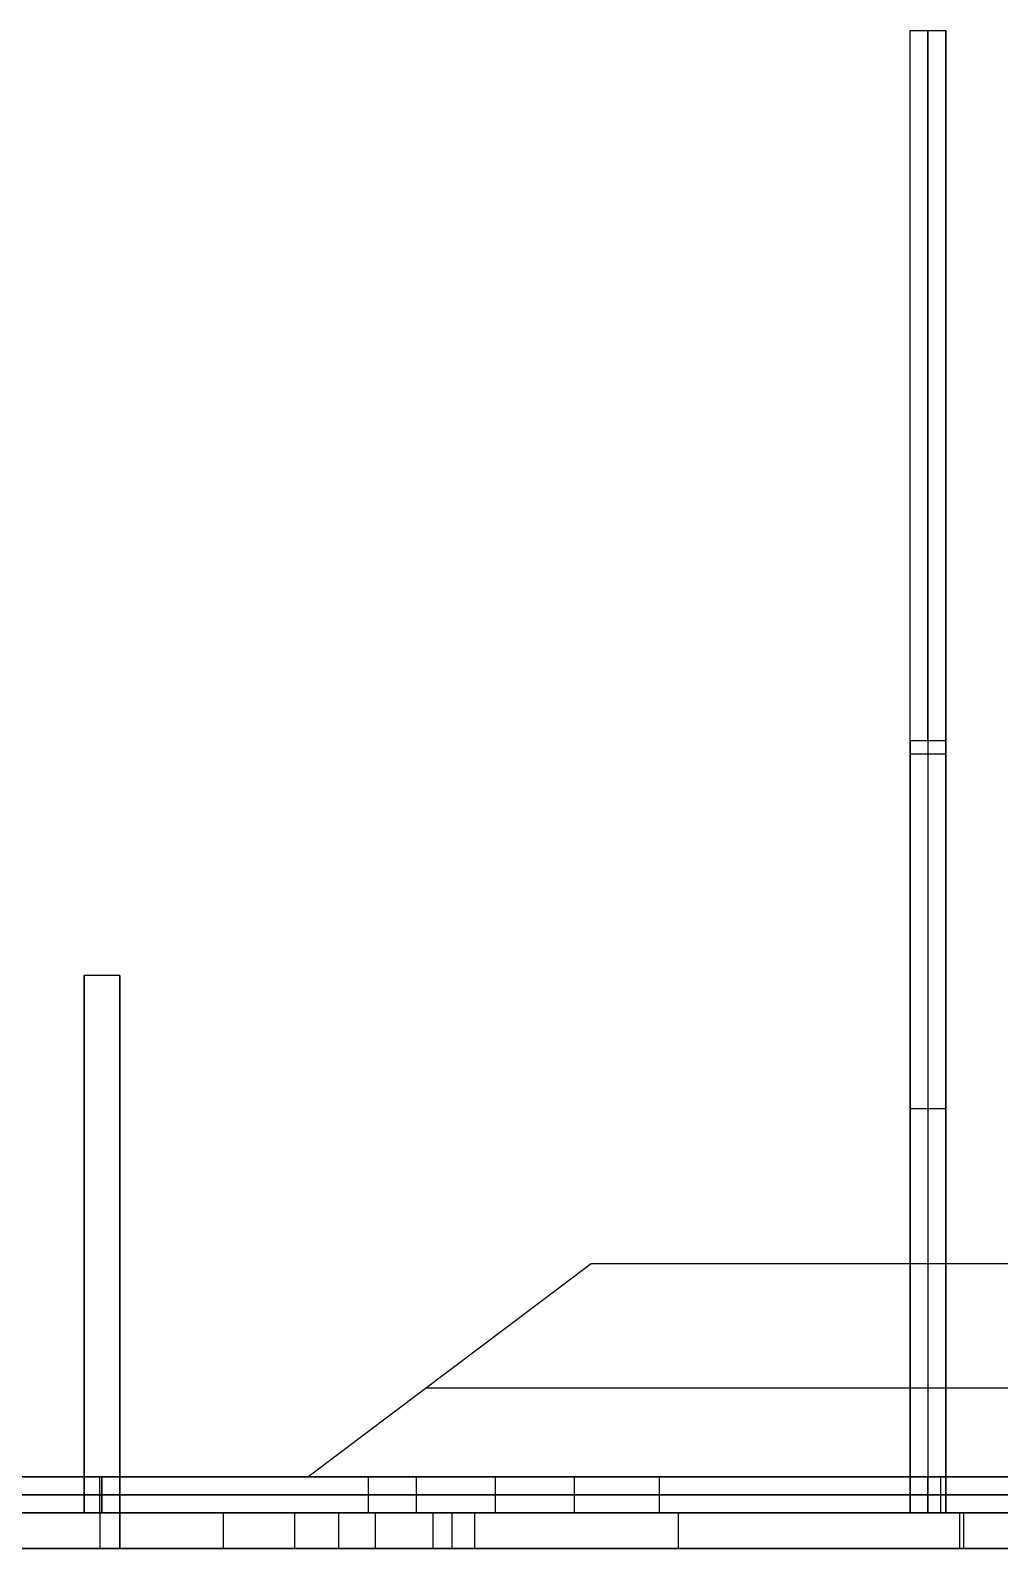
# Model space of a CAD drawing. Header units: millimetres. Extents: x -1533 to 16534, y -9814 to -2517.
# Drawn here: x -248 to 186, y -9093 to -8413 of the extents above; entities that cross this region are included whole.
import ezdxf

# ---------------------------------------------------------------- set-up
doc = ezdxf.new("R2010")
doc.units = ezdxf.units.MM
doc.header["$MEASUREMENT"] = 0
doc.layers.add('DM', color=7, linetype='Continuous', true_color=0xbf3f3f)
doc.layers.add('LINEAS', color=5, linetype='Continuous', true_color=0x0000ff)

msp = doc.modelspace()

# ---------------------------------------------------------------- linework, layer by layer
at = {"layer": 'DM'}
for p, q in [((146.02447, -8413.43685, -783.67658), (162.04704, -8413.43685, -783.67658)), ((146.02447, -9060.48257, -804.87119), (146.02447, -8413.43685, -783.67658)), ((146.02447, -8731.18071, -201.01039), (146.02447, -8413.43685, -783.67658)), ((154.03576, -8413.43685, -783.67658), (154.03576, -9060.48257, -804.87119)), ((154.03576, -8731.18071, -201.01039), (154.03576, -8413.43685, -783.67658)), ((162.04704, -8413.43685, -783.67658), (162.04704, -9060.48257, -804.87119)), ((162.04704, -8731.18071, -201.01039), (162.04704, -8413.43685, -783.67658)), ((146.02447, -9060.48257, 402.85041), (146.02447, -8731.18071, -201.01039)), ((162.04704, -8731.18071, 134.89009), (146.02447, -8731.18071, 134.89009)), ((146.02447, -8731.18071, -201.01039), (146.02447, -8731.18071, 134.89009)), ((146.02447, -8731.18071, 134.89009), (146.02447, -9060.48257, 522.55504)), ((162.04704, -8731.18071, -201.01039), (146.02447, -8731.18071, -201.01039)), ((162.04704, -8731.18071, -33.06015), (146.02447, -8731.18071, -33.06015)), ((146.02447, -8731.18071, -201.01039), (146.02447, -9060.48257, -201.01039)), ((146.02447, -8731.18071, -794.08459), (146.02447, -8731.18071, -201.01039)), ((154.03576, -8731.18071, -201.01039), (154.03576, -8731.18071, 134.89009)), ((154.03576, -8731.18071, 134.89009), (154.03576, -9060.48257, 522.55504)), ((162.04704, -9060.48257, 402.85041), (162.04704, -8731.18071, -201.01039)), ((162.04704, -8731.18071, -201.01039), (162.04704, -8731.18071, 134.89009)), ((162.04704, -8731.18071, 134.89009), (162.04704, -9060.48257, 522.55504)), ((162.04704, -8731.18071, -201.01039), (162.04704, -9060.48257, -201.01039)), ((162.04704, -8731.18071, -794.08459), (162.04704, -8731.18071, -201.01039)), ((146.02447, -8736.95971, -794.27388), (162.04704, -8736.95971, -794.27388)), ((146.02447, -8928.47075, 160.77233), (146.02447, -8753.16636, 160.77233)), ((162.04704, -8928.47075, 160.77233), (162.04704, -8753.16636, 160.77233)), ((-207.55824, -8836.20346, 1403.47585), (-223.58082, -8836.20346, 1403.47585)), ((-223.58082, -9060.48257, 1667.50458), (-223.58082, -8836.20346, 1403.47585)), ((-207.55824, -8836.20346, 489.50176), (-223.58082, -8836.20346, 489.50176)), ((-223.58082, -8836.20346, 1403.47585), (-223.58082, -8836.20346, 489.50176)), ((-223.58082, -8836.20346, 489.50176), (-223.58082, -9060.48257, 225.47303)), ((-207.55824, -9060.48257, 225.47303), (-207.55824, -8836.20346, 489.50176)), ((-207.55824, -9060.48257, 1667.50458), (-207.55824, -8836.20346, 1403.47585)), ((-207.55824, -9060.48257, 1667.50458), (-207.55824, -8836.20346, 1403.47585)), ((-207.55824, -8836.20346, 1403.47585), (-207.55824, -8836.20346, 489.50176)), ((-207.55824, -8836.20346, 489.50176), (-207.55824, -9060.48257, 225.47303)), ((162.04704, -8895.83164, 328.72257), (146.02447, -8895.83164, 328.72257)), ((146.02447, -8895.83164, 100.92001), (146.02447, -8895.83164, 328.72257)), ((162.04704, -8895.83164, 100.92001), (162.04704, -8895.83164, 328.72257)), ((-123.37368, -9060.48257, 921.95181), (3.33077, -8964.96499, 921.95181)), ((-123.37368, -9060.48257, 937.97438), (3.33077, -8964.96499, 937.97438)), ((-123.37368, -9060.48257, 929.9631), (3.33077, -8964.96499, 929.9631)), ((3.33077, -8964.96499, 921.95181), (817.79006, -8964.96499, 921.95181)), ((3.33077, -8964.96499, 937.97438), (817.79006, -8964.96499, 937.97438)), ((3.33077, -8964.96499, 921.95181), (3.33077, -8964.96499, 937.97438)), ((3.33077, -8964.96499, 929.9631), (817.79006, -8964.96499, 929.9631)), ((-60.02146, -9012.72378, 921.95181), (-60.02146, -9012.72378, 937.97438)), ((325.50272, -9020.73506, 921.95181), (-70.64846, -9020.73506, 921.95181)), ((325.50272, -9020.73506, 937.97438), (-70.64846, -9020.73506, 937.97438)), ((-336.5915, -9060.48257, 1667.50458), (-223.58082, -9060.48257, 1667.50458)), ((-336.5915, -9060.48257, 1420.55373), (-223.58082, -9060.48257, 1420.55373)), ((-223.58082, -9060.48257, 225.47303), (-207.55824, -9060.48257, 225.47303)), ((-207.55824, -9060.48257, 327.88837), (-223.58082, -9060.48257, 327.88837)), ((-223.58082, -9060.48257, 327.88837), (-223.58082, -9060.48257, 225.47303)), ((-207.55824, -9060.48257, 327.88837), (-223.58082, -9060.48257, 327.88837)), ((-223.58082, -9076.50514, 327.88837), (-223.58082, -9060.48257, 327.88837)), ((-207.55824, -9060.48257, 507.91839), (-223.58082, -9060.48257, 507.91839)), ((-223.58082, -9060.48257, 327.88837), (-223.58082, -9060.48257, 507.91839)), ((-223.58082, -9060.48257, 507.91839), (-223.58082, -9076.50514, 507.91839)), ((-207.55824, -9060.48257, 638.77682), (-223.58082, -9060.48257, 638.77682)), ((-223.58082, -9076.50514, 638.77682), (-223.58082, -9060.48257, 638.77682)), ((-207.55824, -9060.48257, 1347.18903), (-223.58082, -9060.48257, 1347.18903)), ((-223.58082, -9060.48257, 638.77682), (-223.58082, -9060.48257, 1347.18903)), ((-223.58082, -9060.48257, 1347.18903), (-223.58082, -9076.50514, 1347.18903)), ((-207.55824, -9060.48257, 1513.71859), (-223.58082, -9060.48257, 1513.71859)), ((-223.58082, -9076.50514, 1513.71859), (-223.58082, -9060.48257, 1513.71859)), ((-207.55824, -9060.48257, 1667.50458), (-223.58082, -9060.48257, 1667.50458)), ((-223.58082, -9060.48257, 1513.71859), (-223.58082, -9060.48257, 1667.50458)), ((-207.55824, -9060.48257, 225.47303), (-223.58082, -9060.48257, 225.47303)), ((-223.58082, -9060.48257, 225.47303), (-223.58082, -9076.50514, 225.47303)), ((-223.58082, -9060.48257, 1347.18903), (-223.58082, -9076.50514, 1347.18903)), ((-223.58082, -9076.50514, 1513.71859), (-223.58082, -9060.48257, 1513.71859)), ((-207.55824, -9060.48257, 1667.50458), (-223.58082, -9060.48257, 1667.50458)), ((-207.55824, -9060.48257, 1347.18903), (-223.58082, -9060.48257, 1347.18903)), ((-223.58082, -9060.48257, 1190.61181), (-223.58082, -9060.48257, 1347.18903)), ((-207.55824, -9060.48257, 1513.71859), (-223.58082, -9060.48257, 1513.71859)), ((-223.58082, -9060.48257, 1513.71859), (-223.58082, -9060.48257, 1667.50458)), ((-223.58082, -9060.48257, 1513.71859), (-223.58082, -9060.48257, 1347.18903)), ((-216.44066, -9076.50514, 1190.6709), (-216.44066, -9060.48257, 1190.6709)), ((-216.44066, -9076.50514, 1667.50458), (-216.44066, -9060.48257, 1667.50458)), ((-216.44066, -9060.48257, 1347.18903), (-216.44066, -9060.48257, 1190.6709)), ((-216.44066, -9060.48257, 1667.50458), (-216.44066, -9060.48257, 1513.71859)), ((-215.56953, -9060.48257, 1347.18903), (-215.56953, -9076.50514, 1347.18903)), ((-215.56953, -9076.50514, 1513.71859), (-215.56953, -9060.48257, 1513.71859)), ((-207.55824, -9060.48257, 225.47303), (-207.55824, -9060.48257, 327.88837)), ((-207.55824, -9076.50514, 1347.18903), (-207.55824, -9060.48257, 1347.18903)), ((-207.55824, -9060.48257, 1347.18903), (-207.55824, -9060.48257, 1513.71859)), ((-207.55824, -9060.48257, 1513.71859), (-207.55824, -9076.50514, 1513.71859)), ((-207.55824, -9092.52771, 507.91839), (-207.55824, -9060.48257, 507.91839)), ((-207.55824, -9060.48257, 507.91839), (-207.55824, -9060.48257, 638.77682)), ((-207.55824, -9060.48257, 638.77682), (-207.55824, -9092.52771, 638.77682)), ((-207.55824, -9076.50514, 327.88837), (-207.55824, -9060.48257, 327.88837)), ((-207.55824, -9060.48257, 327.88837), (-207.55824, -9060.48257, 507.91839)), ((-207.55824, -9060.48257, 507.91839), (-207.55824, -9076.50514, 507.91839)), ((-207.55824, -9076.50514, 638.77682), (-207.55824, -9060.48257, 638.77682)), ((-207.55824, -9060.48257, 638.77682), (-207.55824, -9060.48257, 1347.18903)), ((-207.55824, -9060.48257, 1347.18903), (-207.55824, -9076.50514, 1347.18903)), ((-207.55824, -9076.50514, 1513.71859), (-207.55824, -9060.48257, 1513.71859)), ((-207.55824, -9060.48257, 1513.71859), (-207.55824, -9060.48257, 1667.50458)), ((-207.55824, -9060.48257, 225.47303), (-207.55824, -9076.50514, 225.47303)), ((-207.55824, -9060.48257, 1347.18903), (-207.55824, -9076.50514, 1347.18903)), ((-207.55824, -9076.50514, 1513.71859), (-207.55824, -9060.48257, 1513.71859)), ((-207.55824, -9060.48257, 1190.57945), (-207.55824, -9060.48257, 1347.18903)), ((-207.55824, -9060.48257, 1513.71859), (-207.55824, -9060.48257, 1667.50458)), ((-207.55824, -9060.48257, 1513.71859), (-207.55824, -9060.48257, 1347.18903)), ((-207.55824, -9060.48257, 1667.50458), (-96.28982, -9060.48257, 1667.50458)), ((-207.55824, -9060.48257, 1420.55373), (-96.28982, -9060.48257, 1420.55373)), ((-123.37368, -9060.48257, 921.95181), (-123.37368, -9060.48257, 937.97438)), ((-123.37368, -9060.48257, 937.97438), (-74.78223, -9060.48257, 937.97438)), ((-74.78223, -9060.48257, 921.95181), (-123.37368, -9060.48257, 921.95181)), ((-74.78223, -9060.48257, 929.9631), (-123.37368, -9060.48257, 929.9631)), ((-96.28982, -9076.50514, 1173.60289), (-96.28982, -9060.48257, 1173.60289)), ((-96.28982, -9076.50514, 1667.50458), (-96.28982, -9060.48257, 1667.50458)), ((-96.28982, -9060.48257, 1667.50458), (-96.28982, -9060.48257, 1173.60289)), ((-96.28982, -9076.50514, 1420.55373), (-96.28982, -9060.48257, 1420.55373)), ((-74.78223, -9076.50514, 921.95181), (-74.78223, -9060.48257, 921.95181)), ((-74.78223, -9076.50514, 937.97438), (-74.78223, -9060.48257, 937.97438)), ((-74.78223, -9060.48257, 937.97438), (-74.78223, -9060.48257, 921.95181)), ((-74.78223, -9060.48257, 921.95181), (-4.06576, -9060.48257, 921.95181)), ((-4.06576, -9060.48257, 937.97438), (-74.78223, -9060.48257, 937.97438)), ((-74.78223, -9076.50514, 929.9631), (-74.78223, -9060.48257, 929.9631)), ((-39.424, -9076.50514, 921.95181), (-39.424, -9060.48257, 921.95181)), ((-39.424, -9076.50514, 937.97438), (-39.424, -9060.48257, 937.97438)), ((189.048, -9060.48257, 921.95181), (-4.06576, -9060.48257, 921.95181)), ((-4.06576, -9076.50514, 921.95181), (-4.06576, -9060.48257, 921.95181)), ((-4.06576, -9076.50514, 937.97438), (-4.06576, -9060.48257, 937.97438)), ((-4.06576, -9060.48257, 921.95181), (-4.06576, -9060.48257, 937.97438)), ((-4.06576, -9060.48257, 937.97438), (189.048, -9060.48257, 937.97438)), ((-4.06576, -9076.50514, 929.9631), (-4.06576, -9060.48257, 929.9631)), ((189.048, -9060.48257, 929.9631), (-4.06576, -9060.48257, 929.9631)), ((32.83716, -9060.48257, 937.97438), (32.83716, -9060.48257, 921.95181)), ((33.88492, -9076.50514, -804.87119), (33.88492, -9060.48257, -804.87119)), ((274.1866, -9060.48257, -804.87119), (33.88492, -9060.48257, -804.87119)), ((33.88492, -9076.50514, 407.84384), (33.88492, -9060.48257, 407.84384)), ((33.88492, -9060.48257, -804.87119), (33.88492, -9060.48257, 407.84384)), ((146.02447, -9060.48257, -761.76099), (162.04704, -9060.48257, -761.76099)), ((146.02447, -9076.50514, -761.76099), (146.02447, -9060.48257, -761.76099)), ((146.02447, -9076.50514, -673.15599), (146.02447, -9060.48257, -673.15599)), ((162.04704, -9060.48257, -673.15599), (146.02447, -9060.48257, -673.15599)), ((146.02447, -9060.48257, -673.15599), (146.02447, -9060.48257, -761.76099)), ((146.02447, -9060.48257, -478.54318), (162.04704, -9060.48257, -478.54318)), ((146.02447, -9076.50514, -478.54318), (146.02447, -9060.48257, -478.54318)), ((146.02447, -9076.50514, -296.15031), (146.02447, -9060.48257, -296.15031)), ((162.04704, -9060.48257, -296.15031), (146.02447, -9060.48257, -296.15031)), ((146.02447, -9060.48257, -296.15031), (146.02447, -9060.48257, -478.54318)), ((146.02447, -9060.48257, -56.67376), (162.04704, -9060.48257, -56.67376)), ((146.02447, -9076.50514, -56.67376), (146.02447, -9060.48257, -56.67376)), ((146.02447, -9076.50514, 125.71911), (146.02447, -9060.48257, 125.71911)), ((162.04704, -9060.48257, 125.71911), (146.02447, -9060.48257, 125.71911)), ((146.02447, -9060.48257, 125.71911), (146.02447, -9060.48257, -56.67376)), ((146.02447, -9060.48257, 264.30216), (162.04704, -9060.48257, 264.30216)), ((146.02447, -9076.50514, 264.30216), (146.02447, -9060.48257, 264.30216)), ((146.02447, -9076.50514, 371.66846), (146.02447, -9060.48257, 371.66846)), ((162.04704, -9060.48257, 371.66846), (146.02447, -9060.48257, 371.66846)), ((146.02447, -9060.48257, 371.66846), (146.02447, -9060.48257, 264.30216)), ((146.02447, -9076.50514, -761.76099), (146.02447, -9060.48257, -761.76099)), ((146.02447, -9060.48257, -761.76099), (146.02447, -9060.48257, -673.15599)), ((146.02447, -9060.48257, -673.15599), (146.02447, -9076.50514, -673.15599)), ((146.02447, -9060.48257, -89.01036), (162.04704, -9060.48257, -89.01036)), ((162.04704, -9060.48257, 145.40404), (146.02447, -9060.48257, 145.40404)), ((146.02447, -9060.48257, 145.40404), (146.02447, -9060.48257, -89.01036)), ((162.04704, -9060.48257, -804.87119), (146.02447, -9060.48257, -804.87119)), ((162.04704, -9060.48257, 402.85041), (146.02447, -9060.48257, 402.85041)), ((146.02447, -9060.48257, -804.87119), (146.02447, -9060.48257, -761.76099)), ((146.02447, -9060.48257, 264.30216), (146.02447, -9076.50514, 264.30216)), ((146.02447, -9076.50514, 371.66846), (146.02447, -9060.48257, 371.66846)), ((162.04704, -9060.48257, 264.30216), (146.02447, -9060.48257, 264.30216)), ((162.04704, -9060.48257, 371.66846), (146.02447, -9060.48257, 371.66846)), ((146.02447, -9060.48257, 371.66846), (146.02447, -9060.48257, 402.85041)), ((146.02447, -9060.48257, 371.66846), (146.02447, -9060.48257, 264.30216)), ((146.02447, -9060.48257, -56.67376), (146.02447, -9076.50514, -56.67376)), ((146.02447, -9076.50514, 125.71911), (146.02447, -9060.48257, 125.71911)), ((162.04704, -9060.48257, -56.67376), (146.02447, -9060.48257, -56.67376)), ((162.04704, -9060.48257, 125.71911), (146.02447, -9060.48257, 125.71911)), ((146.02447, -9060.48257, 125.71911), (146.02447, -9060.48257, 264.30216)), ((146.02447, -9060.48257, 125.71911), (146.02447, -9060.48257, -56.67376)), ((146.02447, -9060.48257, -478.54318), (146.02447, -9076.50514, -478.54318)), ((146.02447, -9076.50514, -296.15031), (146.02447, -9060.48257, -296.15031)), ((162.04704, -9060.48257, -478.54318), (146.02447, -9060.48257, -478.54318)), ((162.04704, -9060.48257, -296.15031), (146.02447, -9060.48257, -296.15031)), ((146.02447, -9060.48257, -296.15031), (146.02447, -9060.48257, -56.67376)), ((146.02447, -9060.48257, -296.15031), (146.02447, -9060.48257, -478.54318)), ((146.02447, -9076.50514, -761.76099), (146.02447, -9060.48257, -761.76099)), ((146.02447, -9060.48257, -673.15599), (146.02447, -9076.50514, -673.15599)), ((146.02447, -9060.48257, -761.76099), (162.04704, -9060.48257, -761.76099)), ((146.02447, -9060.48257, -673.15599), (162.04704, -9060.48257, -673.15599)), ((146.02447, -9060.48257, -673.15599), (146.02447, -9060.48257, -478.54318)), ((146.02447, -9060.48257, -761.76099), (146.02447, -9060.48257, -673.15599)), ((146.02447, -9060.48257, 522.55504), (146.02447, -9060.48257, 402.85041)), ((162.04704, -9060.48257, 522.55504), (146.02447, -9060.48257, 522.55504)), ((162.04704, -9060.48257, 387.25943), (146.02447, -9060.48257, 387.25943)), ((146.02447, -9076.50514, 317.98531), (146.02447, -9060.48257, 317.98531)), ((162.04704, -9060.48257, 195.01063), (146.02447, -9060.48257, 195.01063)), ((146.02447, -9076.50514, 34.52268), (146.02447, -9060.48257, 34.52268)), ((162.04704, -9060.48257, -176.41203), (146.02447, -9060.48257, -176.41203)), ((146.02447, -9076.50514, -387.34675), (146.02447, -9060.48257, -387.34675)), ((162.04704, -9060.48257, -641.70719), (146.02447, -9060.48257, -641.70719)), ((146.02447, -9076.50514, -717.45849), (146.02447, -9060.48257, -717.45849)), ((162.04704, -9060.48257, 462.70273), (146.02447, -9060.48257, 462.70273)), ((154.03576, -9060.48257, 371.66846), (154.03576, -9060.48257, 402.85041)), ((154.03576, -9060.48257, 264.30216), (154.03576, -9076.50514, 264.30216)), ((154.03576, -9076.50514, 371.66846), (154.03576, -9060.48257, 371.66846)), ((154.03576, -9060.48257, 125.71911), (154.03576, -9060.48257, 264.30216)), ((154.03576, -9060.48257, -56.67376), (154.03576, -9076.50514, -56.67376)), ((154.03576, -9076.50514, 125.71911), (154.03576, -9060.48257, 125.71911)), ((154.03576, -9060.48257, -296.15031), (154.03576, -9060.48257, -56.67376)), ((154.03576, -9060.48257, -478.54318), (154.03576, -9076.50514, -478.54318)), ((154.03576, -9076.50514, -296.15031), (154.03576, -9060.48257, -296.15031)), ((154.03576, -9060.48257, -673.15599), (154.03576, -9060.48257, -478.54318)), ((154.03576, -9076.50514, -761.76099), (154.03576, -9060.48257, -761.76099)), ((154.03576, -9060.48257, -673.15599), (154.03576, -9076.50514, -673.15599)), ((154.03576, -9060.48257, -804.87119), (154.03576, -9060.48257, -761.76099)), ((154.03576, -9060.48257, 522.55504), (154.03576, -9060.48257, 402.85041)), ((159.78787, -9060.48257, 548.07054), (274.1866, -9060.48257, 548.07054)), ((159.78787, -9076.50514, 548.07054), (159.78787, -9060.48257, 548.07054)), ((162.04704, -9076.50514, -761.76099), (162.04704, -9060.48257, -761.76099)), ((162.04704, -9076.50514, -673.15599), (162.04704, -9060.48257, -673.15599)), ((162.04704, -9060.48257, -761.76099), (162.04704, -9060.48257, -673.15599)), ((162.04704, -9076.50514, -478.54318), (162.04704, -9060.48257, -478.54318)), ((162.04704, -9076.50514, -296.15031), (162.04704, -9060.48257, -296.15031)), ((162.04704, -9060.48257, -478.54318), (162.04704, -9060.48257, -296.15031)), ((162.04704, -9076.50514, -56.67376), (162.04704, -9060.48257, -56.67376)), ((162.04704, -9076.50514, 125.71911), (162.04704, -9060.48257, 125.71911)), ((162.04704, -9060.48257, -56.67376), (162.04704, -9060.48257, 125.71911)), ((162.04704, -9076.50514, 264.30216), (162.04704, -9060.48257, 264.30216)), ((162.04704, -9076.50514, 371.66846), (162.04704, -9060.48257, 371.66846)), ((162.04704, -9060.48257, 264.30216), (162.04704, -9060.48257, 371.66846)), ((162.04704, -9060.48257, -89.01036), (162.04704, -9060.48257, 145.40404)), ((162.04704, -9060.48257, -673.4749), (162.04704, -9076.50514, -673.4749)), ((162.04704, -9076.50514, -491.08203), (162.04704, -9060.48257, -491.08203)), ((162.04704, -9060.48257, -491.08203), (162.04704, -9060.48257, -673.4749)), ((162.04704, -9060.48257, -271.40324), (162.04704, -9076.50514, -271.40324)), ((162.04704, -9076.50514, -89.01036), (162.04704, -9060.48257, -89.01036)), ((162.04704, -9060.48257, -89.01036), (162.04704, -9060.48257, -271.40324)), ((162.04704, -9060.48257, 145.40404), (162.04704, -9076.50514, 145.40404)), ((162.04704, -9076.50514, 327.79692), (162.04704, -9060.48257, 327.79692)), ((162.04704, -9060.48257, 327.79692), (162.04704, -9060.48257, 145.40404)), ((162.04704, -9060.48257, -804.87119), (162.04704, -9060.48257, -761.76099)), ((162.04704, -9060.48257, 264.30216), (162.04704, -9076.50514, 264.30216)), ((162.04704, -9076.50514, 371.66846), (162.04704, -9060.48257, 371.66846)), ((162.04704, -9060.48257, 371.66846), (162.04704, -9060.48257, 402.85041)), ((162.04704, -9060.48257, 371.66846), (162.04704, -9060.48257, 264.30216)), ((162.04704, -9060.48257, -56.67376), (162.04704, -9076.50514, -56.67376)), ((162.04704, -9076.50514, 125.71911), (162.04704, -9060.48257, 125.71911)), ((162.04704, -9060.48257, 125.71911), (162.04704, -9060.48257, 264.30216)), ((162.04704, -9060.48257, 125.71911), (162.04704, -9060.48257, -56.67376)), ((162.04704, -9060.48257, -478.54318), (162.04704, -9076.50514, -478.54318)), ((162.04704, -9076.50514, -296.15031), (162.04704, -9060.48257, -296.15031)), ((162.04704, -9060.48257, -296.15031), (162.04704, -9060.48257, -56.67376)), ((162.04704, -9060.48257, -296.15031), (162.04704, -9060.48257, -478.54318)), ((162.04704, -9076.50514, -761.76099), (162.04704, -9060.48257, -761.76099)), ((162.04704, -9060.48257, -673.15599), (162.04704, -9076.50514, -673.15599)), ((162.04704, -9060.48257, -673.15599), (162.04704, -9060.48257, -478.54318)), ((162.04704, -9060.48257, -761.76099), (162.04704, -9060.48257, -673.15599)), ((162.04704, -9060.48257, 522.55504), (162.04704, -9060.48257, 402.85041)), ((162.04704, -9076.50514, 317.98531), (162.04704, -9060.48257, 317.98531)), ((162.04704, -9076.50514, 34.52268), (162.04704, -9060.48257, 34.52268)), ((162.04704, -9076.50514, -387.34675), (162.04704, -9060.48257, -387.34675)), ((162.04704, -9076.50514, -717.45849), (162.04704, -9060.48257, -717.45849)), ((-336.5915, -9068.49385, 1667.50458), (-96.28982, -9068.49385, 1667.50458)), ((-207.55824, -9068.49385, 1347.18903), (-223.58082, -9068.49385, 1347.18903)), ((-207.55824, -9068.49385, 1513.71859), (-223.58082, -9068.49385, 1513.71859)), ((-96.28982, -9068.49385, 1667.50458), (-96.28982, -9068.49385, 1173.60289)), ((-74.78223, -9068.49385, 921.95181), (-4.06576, -9068.49385, 921.95181)), ((-4.06576, -9068.49385, 937.97438), (-74.78223, -9068.49385, 937.97438)), ((-74.78223, -9068.49385, 937.97438), (-74.78223, -9068.49385, 921.95181)), ((-4.06576, -9068.49385, 921.95181), (-4.06576, -9068.49385, 937.97438)), ((162.04704, -9068.49385, 264.30216), (146.02447, -9068.49385, 264.30216)), ((162.04704, -9068.49385, 371.66846), (146.02447, -9068.49385, 371.66846)), ((146.02447, -9068.49385, 371.66846), (146.02447, -9068.49385, 264.30216)), ((162.04704, -9068.49385, -56.67376), (146.02447, -9068.49385, -56.67376)), ((162.04704, -9068.49385, 125.71911), (146.02447, -9068.49385, 125.71911)), ((146.02447, -9068.49385, 125.71911), (146.02447, -9068.49385, -56.67376)), ((162.04704, -9068.49385, -478.54318), (146.02447, -9068.49385, -478.54318)), ((162.04704, -9068.49385, -296.15031), (146.02447, -9068.49385, -296.15031)), ((146.02447, -9068.49385, -296.15031), (146.02447, -9068.49385, -478.54318)), ((146.02447, -9068.49385, -761.76099), (162.04704, -9068.49385, -761.76099)), ((146.02447, -9068.49385, -673.15599), (162.04704, -9068.49385, -673.15599)), ((146.02447, -9068.49385, -761.76099), (146.02447, -9068.49385, -673.15599)), ((162.04704, -9068.49385, 371.66846), (162.04704, -9068.49385, 264.30216)), ((162.04704, -9068.49385, 125.71911), (162.04704, -9068.49385, -56.67376)), ((162.04704, -9068.49385, -296.15031), (162.04704, -9068.49385, -478.54318)), ((162.04704, -9068.49385, -761.76099), (162.04704, -9068.49385, -673.15599)), ((-806.44066, -9076.50514, 1337.57264), (373.55934, -9076.50514, 1337.57264)), ((302.67692, -9076.50514, 225.47303), (-737.99243, -9076.50514, 225.47303)), ((302.67692, -9076.50514, 1292.401), (-737.99243, -9076.50514, 1292.401)), ((-735.55823, -9076.50514, 225.47303), (302.67692, -9076.50514, 225.47303)), ((302.67692, -9076.50514, 1292.401), (-735.55823, -9076.50514, 1292.401)), ((-336.5915, -9076.50514, 1667.50458), (-96.28982, -9076.50514, 1667.50458)), ((-336.5915, -9076.50514, 1667.50458), (-96.28982, -9076.50514, 1667.50458)), ((-336.5915, -9076.50514, 1420.55373), (-223.58082, -9076.50514, 1420.55373)), ((-216.44066, -9076.50514, 638.77682), (-323.13464, -9076.50514, 1010.53291)), ((-271.59085, -9076.50514, 507.91839), (-216.44066, -9076.50514, 507.91839)), ((-207.55824, -9076.50514, 1347.18903), (-223.58082, -9076.50514, 1347.18903)), ((-223.58082, -9076.50514, 1347.18903), (-223.58082, -9076.50514, 1513.71859)), ((-223.58082, -9076.50514, 1513.71859), (-207.55824, -9076.50514, 1513.71859)), ((-223.58082, -9076.50514, 1347.18903), (-207.55824, -9076.50514, 1347.18903)), ((-207.55824, -9076.50514, 1513.71859), (-223.58082, -9076.50514, 1513.71859)), ((-223.58082, -9076.50514, 1513.71859), (-223.58082, -9076.50514, 1347.18903)), ((-207.55824, -9076.50514, 327.88837), (-223.58082, -9076.50514, 327.88837)), ((-223.58082, -9076.50514, 225.47303), (-223.58082, -9076.50514, 327.88837)), ((-207.55824, -9076.50514, 225.47303), (-223.58082, -9076.50514, 225.47303)), ((-207.55824, -9076.50514, 507.91839), (-223.58082, -9076.50514, 507.91839)), ((-207.55824, -9076.50514, 638.77682), (-223.58082, -9076.50514, 638.77682)), ((-223.58082, -9076.50514, 507.91839), (-223.58082, -9076.50514, 638.77682)), ((-207.55824, -9076.50514, 1347.18903), (-223.58082, -9076.50514, 1347.18903)), ((-207.55824, -9076.50514, 1513.71859), (-223.58082, -9076.50514, 1513.71859)), ((-223.58082, -9076.50514, 1347.18903), (-223.58082, -9076.50514, 1513.71859)), ((-207.55824, -9076.50514, 1347.18903), (-223.58082, -9076.50514, 1347.18903)), ((-207.55824, -9076.50514, 1513.71859), (-223.58082, -9076.50514, 1513.71859)), ((-223.58082, -9076.50514, 1347.18903), (-223.58082, -9076.50514, 1513.71859)), ((-216.44066, -9076.50514, 507.91839), (-161.29046, -9076.50514, 507.91839)), ((-216.44066, -9076.50514, 507.91839), (-216.44066, -9092.52771, 507.91839)), ((-109.74668, -9076.50514, 1010.53291), (-216.44066, -9076.50514, 638.77682)), ((-216.44066, -9076.50514, 638.77682), (-216.44066, -9092.52771, 638.77682)), ((-216.44066, -9076.50514, 1667.50458), (-216.44066, -9076.50514, 1513.71859)), ((-216.44066, -9076.50514, 1347.18903), (-216.44066, -9076.50514, 1190.6709)), ((-207.55824, -9076.50514, 1513.71859), (-207.55824, -9076.50514, 1347.18903)), ((-207.55824, -9076.50514, 1347.18903), (-207.55824, -9076.50514, 1513.71859)), ((-207.55824, -9076.50514, 1513.71859), (-207.55824, -9076.50514, 1347.18903)), ((-207.55824, -9076.50514, 225.47303), (-207.55824, -9076.50514, 327.88837)), ((-207.55824, -9076.50514, 507.91839), (-207.55824, -9076.50514, 638.77682)), ((-207.55824, -9076.50514, 1347.18903), (-207.55824, -9076.50514, 1513.71859)), ((-207.55824, -9076.50514, 1347.18903), (-207.55824, -9076.50514, 1513.71859)), ((-207.55824, -9076.50514, 1420.55373), (-96.28982, -9076.50514, 1420.55373)), ((-161.29046, -9076.50514, 507.91839), (-161.29046, -9092.52771, 507.91839)), ((-161.29046, -9076.50514, 507.91839), (-67.4986, -9076.50514, 834.71937)), ((-129.33761, -9076.50514, -631.96596), (-129.33761, -9076.50514, -804.87119)), ((-129.33761, -9076.50514, -804.87119), (-129.33761, -9092.52771, -804.87119)), ((-129.33761, -9076.50514, -631.96596), (-129.33761, -9092.52771, -631.96596)), ((-129.33761, -9076.50514, -804.87119), (640.2641, -9076.50514, -804.87119)), ((529.29822, -9076.50514, -631.96596), (-129.33761, -9076.50514, -631.96596)), ((42.25473, -9076.50514, 1010.53291), (-109.74668, -9076.50514, 1010.53291)), ((-109.74668, -9076.50514, 1010.53291), (-109.74668, -9092.52771, 1010.53291)), ((-96.28982, -9076.50514, 1667.50458), (-96.28982, -9076.50514, 1173.60289)), ((-96.28982, -9076.50514, 1667.50458), (-96.28982, -9076.50514, 1173.60289)), ((-59.02269, -9076.50514, -148.45229), (-93.27759, -9076.50514, -600.63732)), ((-93.27759, -9076.50514, -600.63732), (-93.27759, -9092.52771, -600.63732)), ((-93.27759, -9076.50514, -600.63732), (505.89947, -9076.50514, -600.63732)), ((-74.78223, -9076.50514, 921.95181), (-4.06576, -9076.50514, 921.95181)), ((-4.06576, -9076.50514, 937.97438), (-74.78223, -9076.50514, 937.97438)), ((-74.78223, -9076.50514, 937.97438), (-74.78223, -9076.50514, 921.95181)), ((-4.06576, -9076.50514, 929.9631), (-74.78223, -9076.50514, 929.9631)), ((-67.4986, -9076.50514, 834.71937), (-67.4986, -9092.52771, 834.71937)), ((-67.4986, -9076.50514, 834.71937), (-67.4986, -9076.50514, 507.91839)), ((-67.4986, -9076.50514, 507.91839), (-67.4986, -9092.52771, 507.91839)), ((-67.4986, -9076.50514, 507.91839), (42.25473, -9076.50514, 507.91839)), ((425.83945, -9076.50514, -148.45229), (-59.02269, -9076.50514, -148.45229)), ((-59.02269, -9076.50514, -148.45229), (-59.02269, -9092.52771, -148.45229)), ((-48.91467, -9076.50514, 186.9848), (-48.91467, -9076.50514, -112.05386)), ((-48.91467, -9076.50514, -112.05386), (-48.91467, -9092.52771, -112.05386)), ((-48.91467, -9076.50514, 186.9848), (-48.91467, -9092.52771, 186.9848)), ((-48.91467, -9076.50514, -112.05386), (361.19551, -9076.50514, -112.05386)), ((361.19551, -9076.50514, 186.9848), (-48.91467, -9076.50514, 186.9848)), ((-39.424, -9076.50514, 937.97438), (-39.424, -9076.50514, 921.95181)), ((-4.06576, -9076.50514, 921.95181), (-4.06576, -9076.50514, 937.97438)), ((274.1866, -9076.50514, -804.87119), (33.88492, -9076.50514, -804.87119)), ((33.88492, -9076.50514, -804.87119), (33.88492, -9076.50514, 407.84384)), ((33.88492, -9076.50514, 407.84384), (33.88492, -9076.50514, -804.87119)), ((33.88492, -9076.50514, -804.87119), (274.1866, -9076.50514, -804.87119)), ((42.25473, -9076.50514, 507.91839), (42.25473, -9092.52771, 507.91839)), ((42.25473, -9076.50514, 507.91839), (42.25473, -9076.50514, 1010.53291)), ((42.25473, -9076.50514, 1010.53291), (42.25473, -9092.52771, 1010.53291)), ((146.02447, -9076.50514, -761.76099), (162.04704, -9076.50514, -761.76099)), ((162.04704, -9076.50514, -673.15599), (146.02447, -9076.50514, -673.15599)), ((146.02447, -9076.50514, -673.15599), (146.02447, -9076.50514, -761.76099)), ((146.02447, -9076.50514, -478.54318), (162.04704, -9076.50514, -478.54318)), ((162.04704, -9076.50514, -296.15031), (146.02447, -9076.50514, -296.15031)), ((146.02447, -9076.50514, -296.15031), (146.02447, -9076.50514, -478.54318)), ((146.02447, -9076.50514, -56.67376), (162.04704, -9076.50514, -56.67376)), ((162.04704, -9076.50514, 125.71911), (146.02447, -9076.50514, 125.71911)), ((146.02447, -9076.50514, 125.71911), (146.02447, -9076.50514, -56.67376)), ((146.02447, -9076.50514, 264.30216), (162.04704, -9076.50514, 264.30216)), ((162.04704, -9076.50514, 371.66846), (146.02447, -9076.50514, 371.66846)), ((146.02447, -9076.50514, 371.66846), (146.02447, -9076.50514, 264.30216)), ((146.02447, -9076.50514, -761.76099), (162.04704, -9076.50514, -761.76099)), ((162.04704, -9076.50514, -673.15599), (146.02447, -9076.50514, -673.15599)), ((146.02447, -9076.50514, -673.15599), (146.02447, -9076.50514, -761.76099)), ((146.02447, -9076.50514, -478.54318), (162.04704, -9076.50514, -478.54318)), ((162.04704, -9076.50514, -296.15031), (146.02447, -9076.50514, -296.15031)), ((146.02447, -9076.50514, -296.15031), (146.02447, -9076.50514, -478.54318)), ((146.02447, -9076.50514, -56.67376), (162.04704, -9076.50514, -56.67376)), ((162.04704, -9076.50514, 125.71911), (146.02447, -9076.50514, 125.71911)), ((146.02447, -9076.50514, 125.71911), (146.02447, -9076.50514, -56.67376)), ((146.02447, -9076.50514, 264.30216), (162.04704, -9076.50514, 264.30216)), ((162.04704, -9076.50514, 371.66846), (146.02447, -9076.50514, 371.66846)), ((146.02447, -9076.50514, 371.66846), (146.02447, -9076.50514, 264.30216)), ((146.02447, -9076.50514, -673.15599), (146.02447, -9076.50514, -761.76099)), ((162.04704, -9076.50514, 264.30216), (146.02447, -9076.50514, 264.30216)), ((162.04704, -9076.50514, 371.66846), (146.02447, -9076.50514, 371.66846)), ((146.02447, -9076.50514, 264.30216), (146.02447, -9076.50514, 371.66846)), ((162.04704, -9076.50514, -56.67376), (146.02447, -9076.50514, -56.67376)), ((162.04704, -9076.50514, 125.71911), (146.02447, -9076.50514, 125.71911)), ((146.02447, -9076.50514, -56.67376), (146.02447, -9076.50514, 125.71911)), ((162.04704, -9076.50514, -478.54318), (146.02447, -9076.50514, -478.54318)), ((162.04704, -9076.50514, -296.15031), (146.02447, -9076.50514, -296.15031)), ((146.02447, -9076.50514, -478.54318), (146.02447, -9076.50514, -296.15031)), ((146.02447, -9076.50514, -761.76099), (162.04704, -9076.50514, -761.76099)), ((146.02447, -9076.50514, -673.15599), (162.04704, -9076.50514, -673.15599)), ((146.02447, -9076.50514, -673.15599), (146.02447, -9076.50514, -761.76099)), ((162.04704, -9076.50514, 317.98531), (146.02447, -9076.50514, 317.98531)), ((162.04704, -9076.50514, 34.52268), (146.02447, -9076.50514, 34.52268)), ((162.04704, -9076.50514, -387.34675), (146.02447, -9076.50514, -387.34675)), ((146.02447, -9076.50514, -717.45849), (162.04704, -9076.50514, -717.45849)), ((154.03576, -9076.50514, 264.30216), (154.03576, -9076.50514, 371.66846)), ((154.03576, -9076.50514, -56.67376), (154.03576, -9076.50514, 125.71911)), ((154.03576, -9076.50514, -478.54318), (154.03576, -9076.50514, -296.15031)), ((154.03576, -9076.50514, -673.15599), (154.03576, -9076.50514, -761.76099)), ((159.78787, -9076.50514, 548.07054), (274.1866, -9076.50514, 548.07054)), ((274.1866, -9076.50514, 548.07054), (159.78787, -9076.50514, 548.07054)), ((162.04704, -9076.50514, -761.76099), (162.04704, -9076.50514, -673.15599)), ((162.04704, -9076.50514, -478.54318), (162.04704, -9076.50514, -296.15031)), ((162.04704, -9076.50514, -56.67376), (162.04704, -9076.50514, 125.71911)), ((162.04704, -9076.50514, 264.30216), (162.04704, -9076.50514, 371.66846)), ((162.04704, -9076.50514, -761.76099), (162.04704, -9076.50514, -673.15599)), ((162.04704, -9076.50514, -478.54318), (162.04704, -9076.50514, -296.15031)), ((162.04704, -9076.50514, -56.67376), (162.04704, -9076.50514, 125.71911)), ((162.04704, -9076.50514, 264.30216), (162.04704, -9076.50514, 371.66846)), ((162.04704, -9076.50514, -673.4749), (162.04704, -9076.50514, -491.08203)), ((162.04704, -9076.50514, -271.40324), (162.04704, -9076.50514, -89.01036)), ((162.04704, -9076.50514, 145.40404), (162.04704, -9076.50514, 327.79692)), ((162.04704, -9076.50514, 264.30216), (162.04704, -9076.50514, 371.66846)), ((162.04704, -9076.50514, -56.67376), (162.04704, -9076.50514, 125.71911)), ((162.04704, -9076.50514, -478.54318), (162.04704, -9076.50514, -296.15031)), ((162.04704, -9076.50514, -673.15599), (162.04704, -9076.50514, -761.76099)), ((503.35802, -9076.50514, 722.27036), (168.20267, -9076.50514, 722.27036)), ((168.20267, -9076.50514, 722.27036), (168.20267, -9092.52771, 722.27036)), ((169.94042, -9076.50514, 764.37739), (169.94042, -9092.52771, 764.37739)), ((169.94042, -9076.50514, 764.37739), (503.35802, -9076.50514, 764.37739)), ((-806.44066, -9092.52771, 1337.57264), (373.55934, -9092.52771, 1337.57264)), ((-735.55823, -9092.52771, 225.47303), (302.67692, -9092.52771, 225.47303)), ((302.67692, -9092.52771, 1292.401), (-735.55823, -9092.52771, 1292.401)), ((-216.44066, -9092.52771, 638.77682), (-323.13464, -9092.52771, 1010.53291)), ((-271.59085, -9092.52771, 507.91839), (-216.44066, -9092.52771, 507.91839)), ((-216.44066, -9092.52771, 638.77682), (-216.44066, -9092.52771, 507.91839)), ((-216.44066, -9092.52771, 507.91839), (-161.29046, -9092.52771, 507.91839)), ((-109.74668, -9092.52771, 1010.53291), (-216.44066, -9092.52771, 638.77682)), ((-207.55824, -9092.52771, 638.77682), (-207.55824, -9092.52771, 507.91839)), ((-161.29046, -9092.52771, 507.91839), (-67.4986, -9092.52771, 834.71937)), ((-129.33761, -9092.52771, -631.96596), (-129.33761, -9092.52771, -804.87119)), ((-129.33761, -9092.52771, -804.87119), (640.2641, -9092.52771, -804.87119)), ((529.29822, -9092.52771, -631.96596), (-129.33761, -9092.52771, -631.96596)), ((42.25473, -9092.52771, 1010.53291), (-109.74668, -9092.52771, 1010.53291)), ((-59.02269, -9092.52771, -148.45229), (-93.27759, -9092.52771, -600.63732)), ((-93.27759, -9092.52771, -600.63732), (505.89947, -9092.52771, -600.63732)), ((-67.4986, -9092.52771, 834.71937), (-67.4986, -9092.52771, 507.91839)), ((-67.4986, -9092.52771, 507.91839), (42.25473, -9092.52771, 507.91839)), ((425.83945, -9092.52771, -148.45229), (-59.02269, -9092.52771, -148.45229)), ((-48.91467, -9092.52771, 186.9848), (-48.91467, -9092.52771, -112.05386)), ((-48.91467, -9092.52771, -112.05386), (361.19551, -9092.52771, -112.05386)), ((361.19551, -9092.52771, 186.9848), (-48.91467, -9092.52771, 186.9848)), ((42.25473, -9092.52771, 507.91839), (42.25473, -9092.52771, 1010.53291)), ((503.35802, -9092.52771, 722.27036), (168.20267, -9092.52771, 722.27036)), ((169.94042, -9092.52771, 764.37739), (503.35802, -9092.52771, 764.37739))]:
    msp.add_line(p, q, dxfattribs=at)
at = {"layer": 'DM', "color": 18, "true_color": 0x000000}
for p, q in [((-223.58082, -9060.48257, 759.23391), (-647.87765, -9060.48257, 759.23391)), ((-223.58082, -9076.50514, 638.77682), (-223.58082, -9060.48257, 638.77682)), ((-223.58082, -9060.48257, 507.91839), (-223.58082, -9076.50514, 507.91839)), ((-207.55824, -9060.48257, 638.77682), (-223.58082, -9060.48257, 638.77682)), ((-207.55824, -9060.48257, 507.91839), (-223.58082, -9060.48257, 507.91839)), ((-223.58082, -9060.48257, 638.77682), (-223.58082, -9060.48257, 507.91839)), ((-223.58082, -9060.48257, 507.91839), (-223.58082, -9060.48257, 327.85601)), ((-223.58082, -9060.48257, 1190.61181), (-223.58082, -9060.48257, 638.77682)), ((-207.55824, -9060.48257, 759.23391), (-223.58082, -9060.48257, 759.23391)), ((-223.58082, -9060.48257, 573.3476), (-223.58082, -9076.50514, 573.3476)), ((-216.44066, -9076.50514, 1190.6709), (-216.44066, -9060.48257, 1190.6709)), ((-216.44066, -9076.50514, 327.79692), (-216.44066, -9060.48257, 327.79692)), ((-216.44066, -9060.48257, 638.77682), (-216.44066, -9060.48257, 1190.6709)), ((-216.44066, -9060.48257, 327.79692), (-216.44066, -9060.48257, 507.91839)), ((-215.56953, -9076.50514, 638.77682), (-215.56953, -9060.48257, 638.77682)), ((-215.56953, -9060.48257, 507.91839), (-215.56953, -9076.50514, 507.91839)), ((-207.55824, -9076.50514, 638.77682), (-207.55824, -9060.48257, 638.77682)), ((-207.55824, -9060.48257, 507.91839), (-207.55824, -9076.50514, 507.91839)), ((-207.55824, -9060.48257, 638.77682), (-207.55824, -9060.48257, 507.91839)), ((-207.55824, -9060.48257, 507.91839), (-207.55824, -9060.48257, 327.88837)), ((-207.55824, -9060.48257, 1190.57945), (-207.55824, -9060.48257, 638.77682)), ((-207.55824, -9060.48257, 573.3476), (-207.55824, -9076.50514, 573.3476)), ((214.99633, -9060.48257, 759.23391), (-207.55824, -9060.48257, 759.23391)), ((-123.37368, -9060.48257, 921.95181), (-123.37368, -9060.48257, 937.97438)), ((-74.78223, -9060.48257, 921.95181), (-123.37368, -9060.48257, 921.95181)), ((-123.37368, -9060.48257, 937.97438), (-74.78223, -9060.48257, 937.97438)), ((-74.78223, -9076.50514, 921.95181), (-74.78223, -9060.48257, 921.95181)), ((-74.78223, -9076.50514, 937.97438), (-74.78223, -9060.48257, 937.97438)), ((-74.78223, -9060.48257, 921.95181), (-4.06576, -9060.48257, 921.95181)), ((-4.06576, -9060.48257, 937.97438), (-74.78223, -9060.48257, 937.97438)), ((-74.78223, -9060.48257, 937.97438), (-74.78223, -9060.48257, 921.95181)), ((-74.78223, -9076.50514, 929.9631), (-74.78223, -9060.48257, 929.9631)), ((-39.424, -9076.50514, 921.95181), (-39.424, -9060.48257, 921.95181)), ((-39.424, -9076.50514, 937.97438), (-39.424, -9060.48257, 937.97438)), ((-4.06576, -9076.50514, 921.95181), (-4.06576, -9060.48257, 921.95181)), ((-4.06576, -9076.50514, 937.97438), (-4.06576, -9060.48257, 937.97438)), ((183.13507, -9060.48257, 921.95181), (-4.06576, -9060.48257, 921.95181)), ((-4.06576, -9060.48257, 937.97438), (176.22933, -9060.48257, 937.97438)), ((-4.06576, -9060.48257, 921.95181), (-4.06576, -9060.48257, 937.97438)), ((-4.06576, -9076.50514, 929.9631), (-4.06576, -9060.48257, 929.9631)), ((-207.55824, -9068.49385, 638.77682), (-223.58082, -9068.49385, 638.77682)), ((-207.55824, -9068.49385, 507.91839), (-223.58082, -9068.49385, 507.91839)), ((-223.58082, -9068.49385, 507.91839), (-223.58082, -9068.49385, 638.77682)), ((-207.55824, -9068.49385, 507.91839), (-207.55824, -9068.49385, 638.77682)), ((-74.78223, -9068.49385, 921.95181), (-4.06576, -9068.49385, 921.95181)), ((-4.06576, -9068.49385, 937.97438), (-74.78223, -9068.49385, 937.97438)), ((-74.78223, -9068.49385, 937.97438), (-74.78223, -9068.49385, 921.95181)), ((-4.06576, -9068.49385, 921.95181), (-4.06576, -9068.49385, 937.97438)), ((214.99633, -9076.50514, 759.23391), (-647.87765, -9076.50514, 759.23391)), ((-207.55824, -9076.50514, 638.77682), (-223.58082, -9076.50514, 638.77682)), ((-223.58082, -9076.50514, 507.91839), (-223.58082, -9076.50514, 638.77682)), ((-207.55824, -9076.50514, 507.91839), (-223.58082, -9076.50514, 507.91839)), ((-216.44066, -9076.50514, 327.79692), (-216.44066, -9076.50514, 507.91839)), ((-216.44066, -9076.50514, 638.77682), (-216.44066, -9076.50514, 1190.6709)), ((-207.55824, -9076.50514, 507.91839), (-207.55824, -9076.50514, 638.77682)), ((-74.78223, -9076.50514, 921.95181), (-4.06576, -9076.50514, 921.95181)), ((-4.06576, -9076.50514, 937.97438), (-74.78223, -9076.50514, 937.97438)), ((-74.78223, -9076.50514, 937.97438), (-74.78223, -9076.50514, 921.95181)), ((-4.06576, -9076.50514, 921.95181), (-4.06576, -9076.50514, 937.97438))]:
    msp.add_line(p, q, dxfattribs=at)
at = {"layer": 'DM', "color": 18, "true_color": 0x000000, "extrusion": (0, 1, -8.43224e-15)}
msp.add_circle((216.44066, 759.23391, -9068.49385), 431.43699, dxfattribs=at)
at = {"layer": 'DM', "color": 18, "true_color": 0x000000, "extrusion": (0, 1, -1.26484e-14)}
msp.add_circle((216.44066, 759.23391, -9076.50514), 431.43699, dxfattribs=at)
at = {"layer": 'DM', "extrusion": (0, 1, 2.85026e-14)}
for centre in [(-108.07354, 1542.35652, -9076.50514), (-108.07354, 1542.35652, -9092.52771)]:
    msp.add_circle(centre, 127.63681, dxfattribs=at)
at = {"layer": 'DM', "color": 18, "true_color": 0x000000, "extrusion": (-6.27544e-15, 1, -1.46058e-14)}
msp.add_arc((216.44066, 759.23391, -9060.48257), 431.43699, 270.94827178, 0, dxfattribs=at)
at = {"layer": 'DM', "color": 18, "true_color": 0x000000, "extrusion": (7.87381e-15, 1, -2.64156e-14)}
msp.add_arc((216.44066, 759.23391, -9060.48257), 431.43699, 24.47467716, 89.05172822, dxfattribs=at)
at = {"layer": 'DM', "extrusion": (0, 1, 0)}
for start, end in [(73.82990247, 89.05172822), (91.1796877, 106.17009753)]:
    msp.add_arc((216.44066, 759.23391, -9060.48257), 431.43699, start, end, dxfattribs=at)
at = {"layer": 'DM', "color": 18, "true_color": 0x000000, "extrusion": (8.88541e-14, 1, 1.22173e-11)}
msp.add_arc((216.44066, 759.23391, -9060.48257), 431.43699, 268.8203123, 270.94827178, dxfattribs=at)
at = {"layer": 'DM', "color": 18, "true_color": 0x000000, "extrusion": (1.77708e-13, 1, -2.44345e-11)}
msp.add_arc((216.44066, 759.23391, -9060.48257), 431.43699, 89.05172822, 91.1796877, dxfattribs=at)
at = {"layer": 'DM', "extrusion": (-2.76435e-13, 1, -2.44524e-11)}
msp.add_arc((216.44066, 759.23391, -9060.48257), 431.43699, 89.05172822, 91.1796877, dxfattribs=at)
at = {"layer": 'DM', "color": 18, "true_color": 0x000000, "extrusion": (1.51096e-14, 1, 2.29564e-14)}
msp.add_arc((216.44066, 759.23391, -9060.48257), 431.43699, 91.1796877, 155.52532284, dxfattribs=at)
at = {"layer": 'DM', "color": 18, "true_color": 0x000000, "extrusion": (-2.47939e-15, 1, -1.36791e-14)}
msp.add_arc((216.44066, 759.23391, -9060.48257), 431.43699, 157.8425349, 268.8203123, dxfattribs=at)
at = {"layer": 'DM', "extrusion": (1.88476e-13, 1, -1.82195e-13)}
msp.add_arc((216.44066, 759.23391, -9060.48257), 431.43699, 209.30391054, 234.53443803, dxfattribs=at)
at = {"layer": 'DM', "color": 18, "true_color": 0x000000, "extrusion": (2.83841e-11, 1, 1.23471e-11)}
msp.add_arc((216.44075, 759.23387, -9060.48257), 431.43709, 155.52532312, 157.84253462, dxfattribs=at)
at = {"layer": 'DM', "extrusion": (-7.56961e-15, 1, -5.32865e-14)}
msp.add_arc((216.44066, 759.23391, -9068.49385), 431.43699, 73.82990247, 106.17009753, dxfattribs=at)
at = {"layer": 'DM', "extrusion": (0, 1, -9.2491e-15)}
for centre in [(216.44066, 1337.57264, -9076.50514), (216.44066, 1337.57264, -9092.52771)]:
    msp.add_arc(centre, 590, 0, 180, dxfattribs=at)
at = {"layer": 'DM', "extrusion": (0, 1, -9.54169e-15)}
for centre in [(216.44066, 759.23391, -9076.50514), (216.44066, 759.23391, -9092.52771)]:
    msp.add_arc(centre, 386.41531, 0.76267326, 179.23732674, dxfattribs=at)
at = {"layer": 'DM', "extrusion": (0, 1, -1.04105e-14)}
for centre in [(216.44066, 759.23391, -9076.50514), (216.44066, 759.23391, -9092.52771)]:
    msp.add_arc(centre, 386.41531, 185.48916872, 354.51083128, dxfattribs=at)
at = {"layer": 'DM', "extrusion": (1.80206e-19, 1, -1.00392e-14)}
msp.add_arc((216.44066, 759.23391, -9076.50514), 431.43699, 73.82990247, 106.17009753, dxfattribs=at)
at = {"layer": 'DM', "extrusion": (-7.56961e-15, 1, 5.32865e-14)}
msp.add_arc((216.44066, 759.23391, -9076.50514), 431.43699, 73.82990247, 106.17009753, dxfattribs=at)
at = {"layer": 'DM', "extrusion": (5.85264e-14, 1, -6.55199e-14)}
msp.add_arc((216.44066, 759.23391, -9076.50514), 431.43699, 209.30391054, 234.53443803, dxfattribs=at)
at = {"layer": 'DM', "extrusion": (1.46095e-15, 1, -1.08937e-14)}
msp.add_arc((216.44066, 759.23391, -9076.50514), 431.43699, 209.30391054, 234.53443803, dxfattribs=at)
at = {"layer": 'LINEAS'}
for p, q in [((-207.55824, -9060.48257, 225.47303), (-207.55824, -8836.20346, 489.50176)), ((-207.55824, -8836.20346, 489.50176), (-207.55824, -8836.20346, 1403.47585)), ((-207.55824, -8836.20346, 1403.47585), (-207.55824, -9060.48257, 1667.50458)), ((-207.55824, -9076.50514, 225.47303), (-207.55824, -9060.48257, 225.47303)), ((-207.55824, -9060.48257, 1667.50458), (-207.55824, -9060.48257, 1513.71859)), ((-207.55824, -9060.48257, 1513.71859), (-207.55824, -9076.50514, 1513.71859)), ((-207.55824, -9076.50514, 1347.18903), (-207.55824, -9060.48257, 1347.18903)), ((-207.55824, -9060.48257, 1347.18903), (-207.55824, -9060.48257, 638.77682)), ((-207.55824, -9060.48257, 638.77682), (-207.55824, -9076.50514, 638.77682)), ((-207.55824, -9076.50514, 507.91839), (-207.55824, -9060.48257, 507.91839)), ((-207.55824, -9060.48257, 507.91839), (-207.55824, -9060.48257, 327.88837)), ((-207.55824, -9060.48257, 327.88837), (-207.55824, -9076.50514, 327.88837)), ((-735.55823, -9076.50514, 1292.401), (302.67692, -9076.50514, 1292.401)), ((302.67692, -9076.50514, 225.47303), (-735.55823, -9076.50514, 225.47303)), ((-323.13464, -9076.50514, 1010.53291), (-216.44066, -9076.50514, 638.77682)), ((-216.44066, -9076.50514, 507.91839), (-271.59085, -9076.50514, 507.91839)), ((-216.44066, -9076.50514, 638.77682), (-109.74668, -9076.50514, 1010.53291)), ((-161.29046, -9076.50514, 507.91839), (-216.44066, -9076.50514, 507.91839)), ((-207.55824, -9076.50514, 1513.71859), (-207.55824, -9076.50514, 1347.18903)), ((-207.55824, -9076.50514, 638.77682), (-207.55824, -9076.50514, 507.91839)), ((-207.55824, -9076.50514, 327.88837), (-207.55824, -9076.50514, 225.47303)), ((-67.4986, -9076.50514, 834.71937), (-161.29046, -9076.50514, 507.91839)), ((-129.33761, -9076.50514, -631.96596), (529.29822, -9076.50514, -631.96596)), ((640.2641, -9076.50514, -804.87119), (-129.33761, -9076.50514, -804.87119)), ((-129.33761, -9076.50514, -804.87119), (-129.33761, -9076.50514, -631.96596)), ((-109.74668, -9076.50514, 1010.53291), (42.25473, -9076.50514, 1010.53291)), ((-59.02269, -9076.50514, -148.45229), (-93.27759, -9076.50514, -600.63732)), ((-93.27759, -9076.50514, -600.63732), (505.89947, -9076.50514, -600.63732)), ((42.25473, -9076.50514, 507.91839), (-67.4986, -9076.50514, 507.91839)), ((-67.4986, -9076.50514, 507.91839), (-67.4986, -9076.50514, 834.71937)), ((425.83945, -9076.50514, -148.45229), (-59.02269, -9076.50514, -148.45229)), ((-48.91467, -9076.50514, 186.9848), (361.19551, -9076.50514, 186.9848)), ((361.19551, -9076.50514, -112.05386), (-48.91467, -9076.50514, -112.05386)), ((-48.91467, -9076.50514, -112.05386), (-48.91467, -9076.50514, 186.9848)), ((42.25473, -9076.50514, 1010.53291), (42.25473, -9076.50514, 507.91839)), ((168.20267, -9076.50514, 722.27036), (503.35802, -9076.50514, 722.27036)), ((503.35802, -9076.50514, 764.37739), (169.94042, -9076.50514, 764.37739))]:
    msp.add_line(p, q, dxfattribs=at)
at = {"layer": 'LINEAS', "extrusion": (0, 1, -1.00406e-14)}
msp.add_circle((-108.07354, 1542.35652, -9076.50514), 127.63681, dxfattribs=at)
msp.add_arc((216.44066, 1337.57264, -9076.50514), 590, 0, 180, dxfattribs=at)
at = {"layer": 'LINEAS', "extrusion": (3.17291e-20, 1, -1.00415e-14)}
msp.add_arc((216.44066, 759.23391, -9076.50514), 386.41531, 0.76267326, 179.23732674, dxfattribs=at)
at = {"layer": 'LINEAS', "extrusion": (5.08964e-19, 1, -1.00519e-14)}
msp.add_arc((216.44066, 759.23391, -9076.50514), 386.41531, 185.48916872, 354.51083128, dxfattribs=at)

doc.saveas('drawing.dxf')
